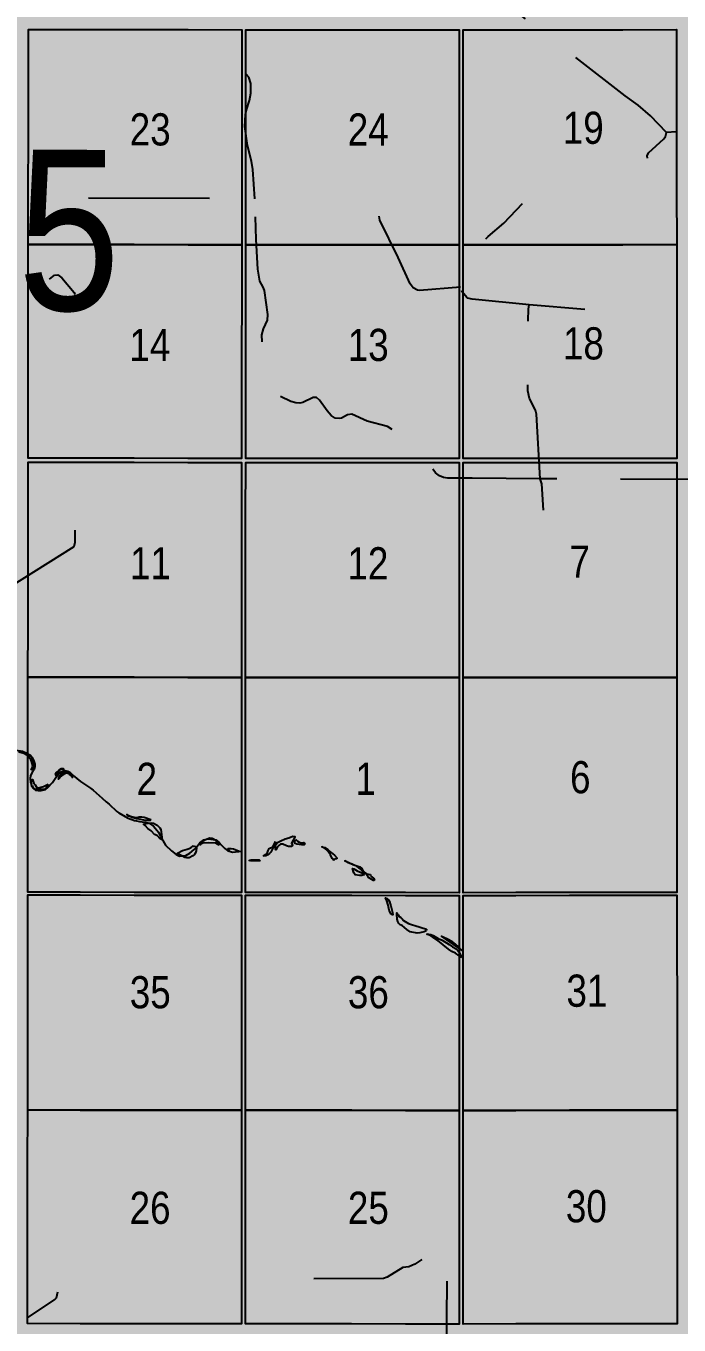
# Model space of a CAD drawing. Extents: x 403018 to 417191, y 6033193 to 6042673.
# Drawn here: x 414628.7 to 414791.4, y 6036187.9 to 6036511.4 of the extents above; entities that cross this region are included whole.
import ezdxf

# ---------------------------------------------------------------- set-up
doc = ezdxf.new("R2010")
doc.units = 0
doc.header["$LTSCALE"] = 5
doc.linetypes.add('DASHED2', pattern=[9.525, 6.35, -3.175])
for name, color, linetype in [('Quarters', 8, 'Continuous'), ('RoadSeg', 57, 'DASHED2'), ('T-CREEK', 160, 'Continuous'), ('T-WATER', 160, 'Continuous')]:
    doc.layers.add(name, color=color, linetype=linetype)
doc.layers.add('ROUTE-MAP-BACKGROUND-H', color=7, linetype='Continuous', true_color=0xf0ebff)
doc.styles.add('120', font='ARIALN.TTF', dxfattribs={"height": 13})

msp = doc.modelspace()

# ---------------------------------------------------------------- hatches: boundary and pattern name
at = {"layer": 'ROUTE-MAP-BACKGROUND-H'}
h = msp.add_hatch(color=256, dxfattribs=at)
h.dxf.hatch_style = 1
h.paths.add_polyline_path([(412923.423, 6037807.465), (416092.9, 6037807.465), (416092.9, 6035965.758), (412923.423, 6035965.758)])

# ---------------------------------------------------------------- linework, layer by layer
at = {"layer": 'Quarters'}
for points in [[(414682.435, 6036470.334), (414682.431, 6036456.945), (414669.055, 6036456.96), (414655.678, 6036456.975), (414642.302, 6036456.99), (414629.261, 6036457.005), (414629.27, 6036470.394), (414629.278, 6036483.784), (414629.287, 6036497.173), (414629.296, 6036510.562), (414642.332, 6036510.548), (414655.704, 6036510.532), (414669.075, 6036510.517), (414682.446, 6036510.502), (414682.443, 6036497.113), (414682.439, 6036483.724), (414682.435, 6036470.334)], [(414736.609, 6036470.296), (414736.61, 6036456.905), (414723.233, 6036456.915), (414709.855, 6036456.925), (414696.478, 6036456.935), (414683.435, 6036456.944), (414683.439, 6036470.334), (414683.443, 6036483.723), (414683.447, 6036497.112), (414683.451, 6036510.502), (414696.488, 6036510.493), (414709.86, 6036510.485), (414723.232, 6036510.477), (414736.604, 6036510.469), (414736.606, 6036497.078), (414736.607, 6036483.687), (414736.609, 6036470.296)], [(414750.661, 6036456.92), (414737.615, 6036456.906), (414737.613, 6036470.297), (414737.612, 6036483.688), (414737.61, 6036497.079), (414737.609, 6036510.47), (414750.65, 6036510.483), (414764.026, 6036510.497), (414777.403, 6036510.511), (414790.779, 6036510.524), (414790.785, 6036497.134), (414790.791, 6036483.743), (414790.797, 6036470.353), (414790.803, 6036456.962), (414777.422, 6036456.948), (414764.041, 6036456.934), (414750.661, 6036456.92)], [(414682.419, 6036416.777), (414682.416, 6036403.723), (414669.034, 6036403.738), (414655.653, 6036403.753), (414642.272, 6036403.768), (414629.225, 6036403.782), (414629.234, 6036416.837), (414629.243, 6036430.226), (414629.25, 6036441.3), (414629.252, 6036443.616), (414629.261, 6036457.005), (414642.302, 6036456.99), (414655.678, 6036456.975), (414669.055, 6036456.96), (414682.431, 6036456.945), (414682.427, 6036443.556), (414682.423, 6036430.166), (414682.419, 6036416.777)], [(414736.615, 6036416.732), (414736.617, 6036403.676), (414723.234, 6036403.687), (414709.851, 6036403.699), (414696.468, 6036403.71), (414683.42, 6036403.722), (414683.424, 6036416.776), (414683.428, 6036430.166), (414683.431, 6036443.555), (414683.435, 6036456.944), (414696.478, 6036456.935), (414709.855, 6036456.925), (414723.233, 6036456.915), (414736.61, 6036456.905), (414736.612, 6036443.514), (414736.613, 6036430.123), (414736.615, 6036416.732)], [(414750.671, 6036403.691), (414737.621, 6036403.677), (414737.619, 6036416.733), (414737.618, 6036430.124), (414737.616, 6036443.515), (414737.615, 6036456.906), (414750.661, 6036456.92), (414764.041, 6036456.934), (414777.422, 6036456.948), (414790.803, 6036456.962), (414790.809, 6036443.572), (414790.815, 6036430.181), (414790.821, 6036416.79), (414790.827, 6036403.735), (414777.442, 6036403.72), (414764.057, 6036403.706), (414750.671, 6036403.691)], [(414682.404, 6036362.55), (414682.4, 6036349.161), (414669.014, 6036349.176), (414655.627, 6036349.191), (414642.241, 6036349.206), (414629.189, 6036349.22), (414629.198, 6036362.61), (414629.207, 6036375.999), (414629.216, 6036389.389), (414629.225, 6036402.778), (414641.24, 6036402.764), (414642.271, 6036402.763), (414655.653, 6036402.748), (414669.034, 6036402.733), (414682.415, 6036402.718), (414682.412, 6036389.329), (414682.408, 6036375.94), (414682.404, 6036362.55)], [(414736.621, 6036362.499), (414736.623, 6036349.108), (414723.234, 6036349.121), (414709.846, 6036349.134), (414696.458, 6036349.147), (414683.404, 6036349.16), (414683.408, 6036362.55), (414683.412, 6036375.939), (414683.416, 6036389.328), (414683.42, 6036402.717), (414696.468, 6036402.706), (414709.851, 6036402.695), (414723.234, 6036402.683), (414736.617, 6036402.672), (414736.618, 6036389.281), (414736.62, 6036375.89), (414736.621, 6036362.499)], [(414750.682, 6036349.123), (414737.627, 6036349.109), (414737.626, 6036362.5), (414737.624, 6036375.891), (414737.622, 6036389.282), (414737.621, 6036402.673), (414750.671, 6036402.687), (414764.057, 6036402.701), (414777.442, 6036402.716), (414790.828, 6036402.73), (414790.834, 6036389.34), (414790.84, 6036375.949), (414790.846, 6036362.559), (414790.852, 6036349.168), (414777.462, 6036349.153), (414764.072, 6036349.138), (414750.682, 6036349.123)], [(414682.388, 6036308.992), (414682.384, 6036295.602), (414668.993, 6036295.617), (414655.601, 6036295.632), (414642.21, 6036295.647), (414629.153, 6036295.661), (414629.162, 6036309.051), (414629.171, 6036322.441), (414629.18, 6036335.831), (414629.189, 6036349.22), (414642.241, 6036349.206), (414655.627, 6036349.191), (414669.014, 6036349.176), (414682.4, 6036349.161), (414682.396, 6036335.771), (414682.392, 6036322.382), (414682.388, 6036308.992)], [(414736.627, 6036308.933), (414736.628, 6036295.541), (414723.232, 6036295.556), (414709.836, 6036295.571), (414696.445, 6036295.586), (414683.388, 6036295.601), (414683.392, 6036308.991), (414683.396, 6036322.381), (414683.4, 6036335.771), (414683.404, 6036349.16), (414696.458, 6036349.147), (414709.846, 6036349.134), (414723.234, 6036349.121), (414736.623, 6036349.108), (414736.624, 6036335.716), (414736.626, 6036322.325), (414736.627, 6036308.933)], [(414750.695, 6036295.558), (414737.633, 6036295.543), (414737.631, 6036308.934), (414737.63, 6036322.326), (414737.629, 6036335.718), (414737.628, 6036338.152), (414737.627, 6036349.109), (414750.682, 6036349.123), (414764.072, 6036349.138), (414777.462, 6036349.153), (414790.852, 6036349.168), (414790.858, 6036335.777), (414790.864, 6036322.386), (414790.87, 6036308.995), (414790.876, 6036295.604), (414777.484, 6036295.588), (414764.092, 6036295.573), (414750.695, 6036295.558)], [(414682.371, 6036254.763), (414682.367, 6036241.373), (414668.97, 6036241.388), (414655.574, 6036241.403), (414642.177, 6036241.418), (414629.116, 6036241.432), (414629.125, 6036254.822), (414629.134, 6036268.212), (414629.144, 6036281.602), (414629.153, 6036294.991), (414642.209, 6036294.977), (414655.601, 6036294.962), (414668.992, 6036294.947), (414682.384, 6036294.932), (414682.38, 6036281.542), (414682.375, 6036268.153), (414682.371, 6036254.763)], [(414736.629, 6036254.708), (414736.629, 6036241.32), (414723.231, 6036241.333), (414709.833, 6036241.346), (414696.434, 6036241.359), (414683.371, 6036241.372), (414683.375, 6036254.762), (414683.38, 6036268.152), (414683.384, 6036281.541), (414683.388, 6036294.931), (414696.445, 6036294.917), (414709.836, 6036294.902), (414723.232, 6036294.887), (414736.629, 6036294.872), (414736.629, 6036281.484), (414736.629, 6036268.096), (414736.629, 6036254.708)], [(414750.698, 6036241.336), (414737.634, 6036241.322), (414737.633, 6036254.71), (414737.633, 6036268.097), (414737.633, 6036281.485), (414737.633, 6036294.873), (414750.695, 6036294.888), (414764.092, 6036294.903), (414777.484, 6036294.919), (414790.876, 6036294.934), (414790.881, 6036281.546), (414790.886, 6036268.157), (414790.89, 6036254.768), (414790.895, 6036241.38), (414777.496, 6036241.365), (414764.097, 6036241.351), (414750.698, 6036241.336)], [(414682.354, 6036201.203), (414682.35, 6036188.149), (414668.948, 6036188.163), (414655.547, 6036188.178), (414642.146, 6036188.193), (414629.08, 6036188.207), (414629.088, 6036201.262), (414629.098, 6036214.652), (414629.107, 6036228.042), (414629.116, 6036241.432), (414642.177, 6036241.418), (414655.574, 6036241.403), (414668.97, 6036241.388), (414682.367, 6036241.373), (414682.362, 6036227.983), (414682.358, 6036214.593), (414682.354, 6036201.203)], [(414736.63, 6036201.157), (414736.63, 6036188.104), (414723.227, 6036188.115), (414709.825, 6036188.126), (414696.422, 6036188.137), (414683.354, 6036188.148), (414683.358, 6036201.203), (414683.362, 6036214.593), (414683.367, 6036227.982), (414683.371, 6036241.372), (414696.434, 6036241.359), (414709.833, 6036241.346), (414723.231, 6036241.333), (414736.629, 6036241.32), (414736.629, 6036227.933), (414736.63, 6036214.545), (414736.63, 6036201.157)], [(414750.703, 6036188.118), (414737.634, 6036188.105), (414737.634, 6036201.158), (414737.634, 6036214.546), (414737.634, 6036227.934), (414737.634, 6036241.322), (414750.698, 6036241.336), (414764.097, 6036241.351), (414777.496, 6036241.365), (414790.895, 6036241.38), (414790.899, 6036227.991), (414790.904, 6036214.603), (414790.909, 6036201.214), (414790.913, 6036188.16), (414777.51, 6036188.146), (414764.106, 6036188.132), (414750.703, 6036188.118)]]:
    msp.add_lwpolyline(points, close=True, dxfattribs=at)
at = {"layer": 'RoadSeg', "flags": 128}
for points in [[(414790.639, 6036485.063), (414788.275, 6036484.863), (414784.312, 6036489.026), (414781.215, 6036491.723), (414777.985, 6036494.054), (414751.311, 6036514.634), (414752.011, 6036515.799), (414752.211, 6036517.597), (414751.978, 6036532.049), (414752.144, 6036533.382), (414757.539, 6036537.81), (414758.937, 6036538.743), (414761.535, 6036541.007), (414767.628, 6036544.903), (414767.962, 6036545.602), (414768.128, 6036548.866), (414767.928, 6036549.532), (414764.032, 6036555.526), (414760.136, 6036560.787), (414755.274, 6036568.147), (414749.047, 6036577.138), (414747.948, 6036579.236)], [(414685.71, 6036468.413), (414685.244, 6036475.673), (414684.878, 6036477.737), (414683.879, 6036481.633), (414683.246, 6036486.362), (414683.38, 6036489.359), (414683.613, 6036490.558), (414684.379, 6036492.855), (414684.711, 6036494.72), (414684.745, 6036497.118), (414684.212, 6036498.649), (414682.714, 6036500.548), (414681.981, 6036502.046), (414681.848, 6036503.012), (414681.914, 6036506.009), (414681.215, 6036509.472), (414681.814, 6036512.902), (414681.814, 6036513.701), (414681.548, 6036514.634), (414680.749, 6036516.332), (414678.085, 6036517.198), (414669.627, 6036521.66), (414667.129, 6036522.226), (414662.867, 6036522.492), (414661.668, 6036522.759), (414658.971, 6036523.858), (414657.239, 6036524.757), (414674.721, 6036545.636), (414689.673, 6036562.885), (414690.073, 6036563.851), (414690.173, 6036564.584), (414690.173, 6036566.015), (414689.74, 6036567.281)], [(414783.546, 6036478.503), (414783.479, 6036479.103), (414783.812, 6036479.835), (414787.575, 6036483.331), (414788.008, 6036483.931), (414788.275, 6036484.863)], [(414804.658, 6036392.19), (414804.125, 6036393.055), (414801.195, 6036396.485), (414801.028, 6036398.483), (414756.806, 6036398.616), (414739.89, 6036398.816), (414733.729, 6036398.816), (414732.697, 6036398.949), (414731.698, 6036399.349), (414730.732, 6036400.148), (414729.9, 6036401.247), (414729.234, 6036403.811), (414728.667, 6036404.943), (414728.368, 6036405.243), (414727.069, 6036406.009), (414726.203, 6036406.076), (414724.172, 6036405.743), (414723.439, 6036405.976), (414722.84, 6036406.542), (414721.175, 6036409.672), (414720.343, 6036410.638), (414718.777, 6036411.637), (414713.682, 6036413.035), (414709.886, 6036414.7), (414708.821, 6036414.534), (414707.322, 6036413.768), (414706.756, 6036413.634), (414705.724, 6036413.768), (414704.758, 6036414.434), (414703.726, 6036415.533), (414701.828, 6036418.197), (414701.062, 6036418.896), (414700.263, 6036418.929), (414697.665, 6036417.63), (414696.932, 6036417.464), (414695.9, 6036417.564), (414694.635, 6036417.93), (414690.672, 6036419.795), (414688.741, 6036420.994), (414688.275, 6036421.56), (414687.908, 6036424.191), (414687.475, 6036434.481), (414687.842, 6036435.979), (414688.841, 6036438.177), (414688.974, 6036439.575), (414688.108, 6036445.503), (414687.808, 6036446.402), (414686.976, 6036447.834), (414686.476, 6036450.831), (414686.01, 6036458.223), (414685.71, 6036468.413), (414644.285, 6036468.513)], [(414736.926, 6036446.335), (414726.703, 6036445.569), (414726.203, 6036445.603), (414725.138, 6036446.235), (414724.438, 6036447.234), (414721.441, 6036453.728), (414716.846, 6036463.052), (414716.613, 6036464.617), (414716.779, 6036466.315), (414717.112, 6036467.88), (414717.812, 6036469.978)], [(414767.895, 6036440.774), (414754.075, 6036442.006), (414739.89, 6036443.372), (414738.691, 6036443.638), (414738.491, 6036443.804), (414737.459, 6036445.103), (414736.926, 6036446.335), (414736.793, 6036450.931), (414737.026, 6036452.662), (414737.359, 6036453.462), (414737.958, 6036454.227), (414739.89, 6036455.326), (414741.188, 6036456.225), (414743.819, 6036458.989), (414747.748, 6036462.286), (414752.377, 6036467.248)], [(414595.834, 6036420.861), (414596.866, 6036421.161), (414597.832, 6036421.693), (414618.511, 6036436.945), (414618.744, 6036436.945), (414619.643, 6036437.577), (414620.043, 6036438.044), (414635.827, 6036449.332), (414636.593, 6036449.432), (414637.659, 6036448.733), (414640.656, 6036445.07), (414640.822, 6036444.571)], [(414757.605, 6036390.791), (414757.172, 6036397.417), (414756.806, 6036398.616), (414755.874, 6036414.767), (414755.607, 6036415.699), (414754.109, 6036418.63), (414753.742, 6036420.561), (414753.776, 6036438.044), (414753.876, 6036440.874), (414754.075, 6036442.006)], [(414617.046, 6036367.947), (414617.812, 6036367.747), (414618.644, 6036367.98), (414640.656, 6036381.8), (414640.922, 6036382.832), (414640.922, 6036388.027), (414641.055, 6036389.292)], [(414696.4, 6036145.47), (414700.063, 6036145.437), (414700.629, 6036145.237), (414701.128, 6036144.904), (414704.525, 6036141.274), (414714.415, 6036151.364), (414716.946, 6036153.195), (414718.378, 6036154.461), (414719.743, 6036155.859), (414728.601, 6036164.884), (414732.63, 6036168.747), (414733.03, 6036169.313), (414733.23, 6036170.079), (414733.363, 6036172.376), (414733.663, 6036200.814), (414733.663, 6036206.842), (414733.529, 6036207.341), (414733.23, 6036207.608), (414732.53, 6036207.474), (414725.537, 6036203.046), (414724.072, 6036202.346), (414722.54, 6036202.213), (414718.678, 6036199.815), (414717.745, 6036199.482), (414700.363, 6036199.382)], [(414640.223, 6036164.084), (414639.757, 6036158.856), (414639.024, 6036145.57), (414638.891, 6036145.37), (414636.493, 6036145.337), (414633.796, 6036145.57), (414626.67, 6036147.601), (414625.67, 6036148.234), (414623.739, 6036149.965), (414619.51, 6036154.261), (414613.749, 6036160.521), (414612.65, 6036160.888), (414610.219, 6036161.054), (414609.587, 6036161.254), (414609.387, 6036161.52), (414609.487, 6036174.241), (414609.021, 6036174.84), (414607.522, 6036174.974), (414608.554, 6036175.839), (414613.15, 6036179.003), (414635.894, 6036194.221), (414636.26, 6036194.62), (414636.66, 6036196.152)]]:
    msp.add_lwpolyline(points, dxfattribs=at)
at = {"layer": 'T-CREEK'}
for points in [[(414624.119, 6036331.481), (414624.722, 6036331.285), (414626.204, 6036331.083), (414627.786, 6036330.763), (414628.914, 6036330.309), (414629.823, 6036329.77), (414630.227, 6036329.231), (414630.665, 6036328.339), (414630.884, 6036327.531), (414630.867, 6036326.958), (414630.716, 6036326.268), (414630.227, 6036325.493), (414629.79, 6036324.719), (414629.689, 6036324.029), (414629.691, 6036324.015)], [(414636.467, 6036324.712), (414636.827, 6036325.207), (414637.254, 6036325.543)], [(414637.254, 6036325.543), (414637.534, 6036325.763), (414638.147, 6036325.919)], [(414638.147, 6036325.919), (414638.393, 6036325.982), (414639.083, 6036325.813), (414639.588, 6036325.527), (414640.447, 6036324.736), (414642.265, 6036323.237), (414642.759, 6036322.916)], [(414629.691, 6036324.015), (414629.84, 6036323.069), (414630.087, 6036322.527)], [(414630.203, 6036322.27), (414630.514, 6036321.588), (414630.595, 6036321.518)], [(414630.595, 6036321.518), (414631.086, 6036321.099), (414631.76, 6036320.965), (414632.5, 6036320.998), (414633.51, 6036321.234), (414634.15, 6036321.79), (414635.295, 6036323.035), (414636.288, 6036324.466), (414636.318, 6036324.508)], [(414642.759, 6036322.916), (414644.774, 6036321.604), (414645.43, 6036321.066), (414647.636, 6036319.113), (414648.68, 6036318.187), (414649.404, 6036317.597), (414651.289, 6036315.779), (414651.811, 6036315.47)], [(414651.811, 6036315.47), (414653.394, 6036314.533), (414654.168, 6036314.146), (414655.717, 6036313.489), (414656.208, 6036313.412)], [(414656.208, 6036313.412), (414656.997, 6036313.287), (414658.31, 6036313.102), (414659.404, 6036312.883), (414659.412, 6036312.878)], [(414659.412, 6036312.878), (414660.448, 6036312.159), (414661.677, 6036310.627), (414662.233, 6036309.583), (414662.476, 6036309.144)], [(414662.476, 6036309.144), (414663.445, 6036307.395), (414664.926, 6036305.981), (414666.071, 6036305.038), (414666.947, 6036304.667), (414667.542, 6036304.718)], [(414671.08, 6036306.771), (414672.031, 6036307.967), (414672.974, 6036308.674), (414673.635, 6036308.873)], [(414673.635, 6036308.873), (414673.984, 6036308.977), (414674.741, 6036308.914)], [(414674.741, 6036308.914), (414674.792, 6036308.91), (414675.703, 6036308.728)], [(414675.703, 6036308.728), (414675.971, 6036308.674), (414676.745, 6036308.102), (414677.486, 6036307.327), (414678.261, 6036306.587), (414678.867, 6036306.048), (414679.313, 6036305.903)], [(414667.542, 6036304.718), (414668.529, 6036304.802), (414669.506, 6036305.408), (414670.591, 6036306.276)], [(414670.591, 6036306.276), (414670.853, 6036306.486), (414671.08, 6036306.771)]]:
    msp.add_lwpolyline(points, dxfattribs=at)
at = {"layer": 'T-WATER'}
for points in [[(414629.913, 6036326.133), (414630.026, 6036326.295), (414630.251, 6036326.618), (414630.335, 6036327.016), (414630.369, 6036327.177), (414630.25, 6036327.751), (414630.087, 6036328.277), (414629.862, 6036328.731), (414629.177, 6036329.551), (414628.862, 6036329.832), (414628.172, 6036330.197), (414627.008, 6036330.56), (414627.359, 6036330.697), (414627.954, 6036330.616), (414628.438, 6036330.395), (414628.833, 6036330.103), (414629.711, 6036329.589), (414630.023, 6036329.221), (414630.267, 6036328.765), (414630.38, 6036328.175), (414630.387, 6036327.507), (414630.483, 6036326.934), (414630.313, 6036326.433), (414629.913, 6036326.133)], [(414636.343, 6036324.458), (414636.732, 6036325.252), (414637.169, 6036325.509), (414638.152, 6036325.897), (414638.013, 6036326.412), (414637.433, 6036326.394), (414637.028, 6036326.125), (414636.702, 6036325.768), (414636.33, 6036325.468), (414636.038, 6036325.079), (414636.343, 6036324.458)], [(414636.343, 6036324.458), (414636.038, 6036325.079), (414636.33, 6036325.468), (414636.702, 6036325.768), (414637.028, 6036326.125), (414637.433, 6036326.394), (414638.013, 6036326.412), (414638.152, 6036325.897), (414637.169, 6036325.509), (414636.732, 6036325.252), (414636.343, 6036324.458)], [(414640.348, 6036324.137), (414640.221, 6036324.291), (414639.772, 6036324.833), (414639.527, 6036325.023), (414639.37, 6036325.145), (414638.809, 6036325.293), (414638.268, 6036325.149), (414637.843, 6036324.89), (414637.459, 6036324.6), (414636.813, 6036323.812), (414636.834, 6036324.168), (414636.986, 6036324.539), (414637.267, 6036324.954), (414638.111, 6036325.459), (414638.589, 6036325.637), (414639.144, 6036325.503), (414639.847, 6036324.836), (414640.348, 6036324.137)], [(414634.198, 6036322.573), (414634.023, 6036322.1), (414633.369, 6036321.365), (414632.756, 6036321.281), (414631.445, 6036321.212), (414630.886, 6036321.336), (414630.461, 6036321.602), (414630.173, 6036322.018), (414629.972, 6036323.204), (414630.068, 6036323.352), (414630.294, 6036323.704), (414630.666, 6036322.783), (414630.953, 6036322.439), (414631.492, 6036321.542), (414633.046, 6036322.033), (414633.922, 6036322.436), (414634.198, 6036322.573)], [(414659.766, 6036313.77), (414659.649, 6036313.514), (414659.073, 6036313.51), (414658.459, 6036313.555), (414656.846, 6036313.902), (414656.251, 6036313.963), (414655.174, 6036314.277), (414654.737, 6036314.541), (414654.17, 6036314.638), (414653.8, 6036315.049), (414654.64, 6036314.627), (414655.612, 6036314.353), (414656.338, 6036314.27), (414656.89, 6036314.41), (414657.551, 6036314.455), (414658.12, 6036314.377), (414659.766, 6036313.77)], [(414660.763, 6036309.937), (414659.835, 6036310.917), (414659.071, 6036311.534), (414658.405, 6036312.289), (414657.977, 6036312.58), (414658.587, 6036312.775), (414659.847, 6036312.932), (414660.458, 6036312.885), (414661.357, 6036312.393), (414661.701, 6036312.019), (414662.074, 6036311.717), (414662.319, 6036311.262), (414662.494, 6036309.338), (414662.444, 6036308.78), (414662.09, 6036308.986), (414661.416, 6036309.7), (414660.948, 6036309.923), (414660.763, 6036309.937)], [(414676.853, 6036307.374), (414676.019, 6036307.897), (414674.069, 6036307.983), (414672.744, 6036307.885), (414672.265, 6036307.652), (414672.124, 6036307.503), (414672.579, 6036308.335), (414673.45, 6036308.803), (414674.454, 6036309.182), (414675.086, 6036309.165), (414675.537, 6036308.891), (414676.571, 6036307.877), (414676.848, 6036307.468), (414676.853, 6036307.374)], [(414694.95, 6036307.076), (414694.132, 6036307.081), (414693.592, 6036307.224), (414692.641, 6036307.622), (414692.072, 6036307.593), (414691.696, 6036307.299), (414691.369, 6036306.958), (414690.953, 6036306.217), (414690.889, 6036306.415), (414690.833, 6036307.033), (414690.864, 6036307.418), (414691.321, 6036308.057), (414692.172, 6036308.5), (414693.288, 6036308.936), (414694.173, 6036309.187), (414695.133, 6036309.594), (414695.69, 6036309.539), (414695.682, 6036309.377), (414694.832, 6036307.895), (414695.07, 6036307.508), (414694.95, 6036307.076)], [(414697.862, 6036308.018), (414697.934, 6036308.013), (414698.192, 6036307.624), (414698.005, 6036307.468), (414697.364, 6036307.473), (414696.157, 6036307.61), (414695.718, 6036307.838), (414695.62, 6036308.26), (414695.979, 6036308.691), (414696.322, 6036308.361), (414696.747, 6036308.092), (414697.315, 6036307.987), (414697.862, 6036308.018)], [(414670.405, 6036307.272), (414670.463, 6036307.151), (414670.938, 6036307.03), (414671.15, 6036306.641), (414671.093, 6036305.998), (414670.947, 6036305.477), (414670.692, 6036305.036), (414670.289, 6036304.742), (414669.379, 6036304.238), (414668.778, 6036304.198), (414668.258, 6036304.35), (414666.451, 6036305.278), (414666.436, 6036305.408), (414667.689, 6036306.095), (414668.842, 6036306.363), (414669.38, 6036306.547), (414669.861, 6036306.788), (414670.268, 6036307.097), (414670.405, 6036307.272)], [(414682.479, 6036305.801), (414680.154, 6036305.526), (414679.363, 6036305.782), (414679.028, 6036306.586), (414679.844, 6036306.58), (414680.368, 6036306.44), (414681.842, 6036305.87), (414682.387, 6036305.833), (414682.479, 6036305.801)], [(414690.867, 6036308.324), (414690.593, 6036307.462), (414690.417, 6036307.064), (414690.381, 6036306.983), (414689.662, 6036305.622), (414689.323, 6036305.269), (414688.911, 6036304.959), (414688.426, 6036304.734), (414687.876, 6036304.742), (414688.555, 6036305.169), (414688.866, 6036305.528), (414688.993, 6036306.068), (414689.256, 6036306.517), (414690.195, 6036306.966), (414690.464, 6036307.399), (414690.867, 6036308.324)], [(414705.366, 6036303.588), (414705.007, 6036304.096), (414704.566, 6036304.962), (414703.686, 6036306.164), (414703.284, 6036306.468), (414702.381, 6036306.951), (414703.136, 6036306.844), (414703.898, 6036306.339), (414704.755, 6036305.524), (414705.542, 6036304.898), (414706.19, 6036304.173), (414705.933, 6036303.952), (414705.38, 6036303.831), (414705.366, 6036303.588)], [(414686.856, 6036303.425), (414684.686, 6036303.48), (414684.322, 6036303.534), (414684.778, 6036303.711), (414686.813, 6036303.75), (414686.927, 6036303.543), (414686.856, 6036303.425)], [(414714.457, 6036300.073), (414714.538, 6036299.845), (414714.834, 6036299.465), (414715.228, 6036299.165), (414715.522, 6036298.776), (414715.277, 6036298.576), (414714.012, 6036299.362), (414713.805, 6036299.855), (414713.501, 6036300.239), (414712.691, 6036300.776), (414711.98, 6036301.455), (414711.217, 6036302.043), (414710.308, 6036302.495), (414709.773, 6036302.661), (414708.778, 6036303.055), (414708.587, 6036303.202), (414708.155, 6036303.495), (414708.121, 6036303.518), (414708.509, 6036303.336), (414709.843, 6036302.71), (414710.159, 6036302.581), (414710.848, 6036302.298), (414711.895, 6036301.963), (414712.276, 6036301.672), (414712.515, 6036301.224), (414713.146, 6036300.494), (414713.561, 6036300.238), (414714.457, 6036300.073)], [(414711.75, 6036299.844), (414710.738, 6036299.99), (414710.332, 6036300.481), (414710.046, 6036301.547), (414710.369, 6036301.46), (414711.239, 6036300.983), (414712.206, 6036300.598), (414712.589, 6036300.308), (414712.915, 6036299.957), (414712.403, 6036299.814), (414711.75, 6036299.844)], [(414719.753, 6036290.095), (414719.605, 6036290.286), (414719.148, 6036291.197), (414718.941, 6036292.399), (414718.616, 6036293.484), (414718.222, 6036294.25), (414718.659, 6036294.111), (414719.024, 6036293.774), (414719.291, 6036293.35), (414719.398, 6036292.754), (414719.603, 6036292.285), (414720.041, 6036290.62), (414720.048, 6036290.032), (414720.02, 6036290.038), (414719.753, 6036290.095)], [(414728.481, 6036286.485), (414728.36, 6036286.028), (414727.923, 6036285.79), (414726.802, 6036285.531), (414726.127, 6036285.495), (414724.393, 6036285.83), (414723.579, 6036286.39), (414722.4, 6036287.343), (414721.949, 6036287.577), (414721.598, 6036287.908), (414721.357, 6036288.385), (414721.19, 6036288.938), (414721.057, 6036290.121), (414721.09, 6036290.522), (414721.374, 6036290.002), (414721.679, 6036289.6), (414722.092, 6036289.343), (414722.451, 6036289.018), (414722.713, 6036288.604), (414724.012, 6036287.876), (414724.985, 6036287.502), (414725.537, 6036287.379), (414728.481, 6036286.485)], [(414737.287, 6036279.394), (414736.629, 6036279.781), (414735.68, 6036280.457), (414734.756, 6036280.922), (414733.942, 6036281.491), (414731.282, 6036283.651), (414730.867, 6036283.9), (414730.076, 6036284.491), (414729.184, 6036285.03), (414729.003, 6036285.092), (414728.767, 6036285.172), (414728.58, 6036285.236), (414729.054, 6036285.233), (414729.592, 6036285.102), (414730.095, 6036284.904), (414731.41, 6036284.131), (414732.397, 6036283.691), (414734.15, 6036282.613), (414734.956, 6036282.029), (414735.832, 6036281.524), (414736.206, 6036281.221), (414736.538, 6036280.842), (414737.287, 6036279.394)], [(414737.353, 6036281.107), (414732.25, 6036284.714), (414732.449, 6036284.609), (414733.895, 6036283.969), (414734.765, 6036283.468), (414735.15, 6036283.181), (414736.395, 6036282.097), (414736.629, 6036281.87), (414737.021, 6036281.437), (414737.261, 6036281.198), (414737.353, 6036281.107)]]:
    msp.add_lwpolyline(points, close=True, dxfattribs=at)

# ---------------------------------------------------------------- texts
at = {"layer": 'RoadSeg', "style": '120'}
for s, height, p in [('19', 8.0041, (414762.434, 6036482.077)), ('23', 8.0041, (414654.531, 6036481.681)), ('24', 8.0041, (414708.849, 6036481.646)), ('14', 8.0041, (414654.442, 6036427.97)), ('13', 8.0041, (414708.851, 6036427.989)), ('18', 8.0041, (414762.469, 6036428.375)), ('11', 8.0041, (414654.594, 6036373.606)), ('12', 8.0041, (414708.774, 6036373.59)), ('7', 8.004, (414764.093, 6036373.993)), ('6', 8.004, (414764.238, 6036320.311)), ('2', 8.004, (414656.25, 6036319.898)), ('1', 8.004, (414710.753, 6036319.914)), ('35', 8.0041, (414654.553, 6036266.757)), ('36', 8.0041, (414708.893, 6036266.748)), ('31', 8.0041, (414763.339, 6036267.141)), ('30', 8.0041, (414763.199, 6036213.449)), ('26', 8.0041, (414654.507, 6036213.056)), ('25', 8.0041, (414708.893, 6036213.065))]:
    msp.add_text(s, height=height, dxfattribs=at).set_placement(p)
msp.add_text('61-21-5', height=39.983, rotation=359.95761, dxfattribs=at).set_placement((414494.269, 6036440.71))

doc.saveas('drawing.dxf')
